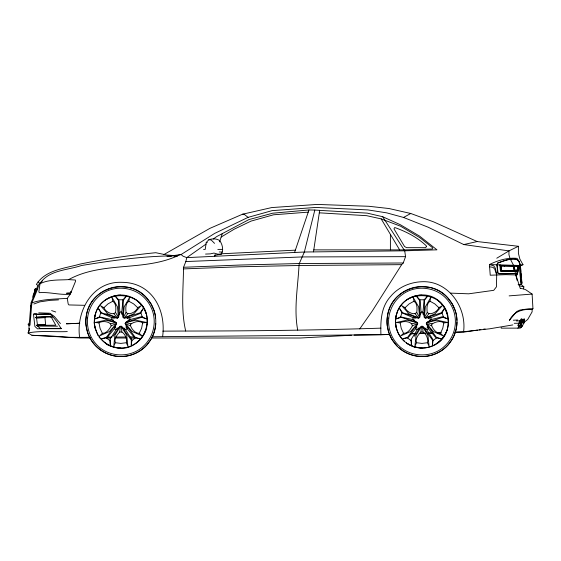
<?xml version="1.0" encoding="UTF-8"?>
<svg xmlns="http://www.w3.org/2000/svg" width="561" height="561" viewBox="0 0 561 561"><rect width="100%" height="100%" fill="white"/><g stroke="black" fill="none" stroke-linecap="round" stroke-linejoin="round"><path stroke-width="0.84" d="M163.826 254.603L209.954 228.334L242.492 214.232L271.685 207.577L317.245 204.428L368.731 206.266L388.983 208.531L410.743 213.482L433.758 221.911L477.187 241.56L518.392 246.279L518.392 253.306L519.886 259.119L522.999 264.708L520.285 265.402L516.884 274.953L505.706 274.659L490.237 275.22L489.43 264.547C497.859 260.36 507.579 257.436 517.053 258.369L518.364 260.262L520.285 265.402M152.129 336.747L380.933 334.749C380.435 321.488 380.982 306.93 390.491 296.594C398.1 287.281 410.049 282.155 421.935 281.727C448.113 280.388 466.843 307.253 463.589 331.747L454.894 332.063M520.152 270.009L520.061 275.192L521.211 284.434L523.876 286.86L523.462 288.894L525.741 289.757L532.109 294.069L532.95 308.732L532.109 309.581L532.109 311.86L527.719 319.468L523.644 322.722M519.956 265.486L516.814 273.614L499.052 273.852L497.74 273.165L496.892 264.876L497.6 262.962C503.701 261.026 519.781 253.523 519.956 265.486L489.43 264.547L493.736 265.844L495.426 268.284L496.702 274.834L496.436 286.853L493.736 290.325L468.666 293.817L450.532 293.123M206.062 244.07L186.771 257.632L185.845 261.545L183.552 267.281L183.496 268.908C183.265 289.574 180.901 310.703 185.698 331.039C250.788 331.025 315.892 330.233 380.954 328.15M162.613 336.656C166.344 309.49 151.638 282.281 121.681 282.323C92.523 281.11 75.875 311.25 79.627 337.392L90.104 337.301M147.045 324.314C150.488 288.102 94.809 285.184 94.43 321.551C92.586 323.914 102.186 344.791 95.573 329.749C93.582 323.564 93.946 316.685 96.597 310.752C102.067 297.667 118.827 291.257 131.639 297.344C163.363 311.565 141.779 359.924 110.005 345.793C106.976 346.537 92.004 329.293 103.168 341.186C107.985 345.478 114.367 347.932 120.818 347.939C134.065 348.339 145.86 337 147.199 324.363M448.218 324.314C451.668 288.102 395.989 285.184 395.603 321.551C395.624 328.949 398.85 336.235 404.341 341.186C400.147 337.876 397.223 332.421 396.031 327.056C392.784 313.248 402.56 298.221 416.507 295.605C450.539 288.494 461.486 340.247 427.489 347.532C420.217 349.068 412.377 347.385 406.374 343.016C410.855 345.842 416.416 348.051 421.991 347.939C435.238 348.339 447.033 337 448.372 324.363M128.813 301.215L129.612 297.449L124.149 306.881L123.168 317.519L126.071 312.477C125.587 308.915 125.313 303.368 128.813 301.215L133.644 303.901L137.711 307.68C136.681 311.439 128.883 315.927 126.071 312.477M429.985 301.215L430.785 297.449L425.322 306.881L424.34 317.519L427.251 312.477C426.76 308.915 426.486 303.368 429.985 301.215L434.817 303.901L438.884 307.68C437.853 311.439 430.056 315.927 427.251 312.477M38.078 281.853L39.466 282.905L37.517 289.245L31.865 302.856L30.042 324.581L29.796 325.653L29.011 325.682L28.162 324.181L28.955 324.153L29.431 321.705L31.023 302.856L36.675 289.027L37.748 285.261L36.367 284.427C45.511 269.729 65.083 268.403 80.146 264.063C105.124 258.944 130.397 255.199 155.776 252.709L166.589 254.975L177.507 255.872C143.343 271.503 102.13 261.188 68.61 279.623C58.751 280.22 47.86 279.259 39.046 284.266M119.731 332.007C124.023 330.864 127.712 339.089 126.323 342.722L120.818 343.402L115.321 342.722C113.764 338.928 117.235 334.601 119.731 332.007L120.356 326.214L115.804 330.156L110.222 339.005L109.753 340.457L110.349 344.98L110.335 340.064M420.904 332.007C425.196 330.864 428.885 339.089 427.496 342.722L421.991 343.402L416.493 342.722C414.937 338.928 418.408 334.601 420.904 332.007L421.535 326.214L416.984 330.156L411.395 339.005L410.925 340.457L411.522 344.98L411.508 340.064M120.797 348.108C115.524 347.918 109.507 346.291 105.314 342.911M421.97 348.108L413.773 346.796L406.374 343.016M214.351 255.332L221.237 254.147C223.902 249.975 222.394 244.259 219.653 240.508C216.546 238.474 212.247 238.474 208.839 239.743L206.245 242.464L205.221 249.4L203.58 249.4M313.494 251.854L319.665 210.368L367.217 213.131L382.658 216.714L400.288 224.695L419.635 236.146L436.963 249.834L404.712 250.802L304.35 252.015L186.771 257.632L183.061 256.202L181.077 254.54L176.806 255.641M142.641 322.87L141.589 328.318L139.24 333.332C134.963 333.472 131.029 328.529 130.292 324.644C133.174 321.923 139.261 320.247 142.641 322.87L146.47 322.477L135.818 320.198L125.398 322.547L131.085 323.753M443.821 322.87L442.762 328.318L440.413 333.332C436.135 333.472 432.201 328.529 431.465 324.644C434.347 321.923 440.434 320.247 443.821 322.87L447.65 322.477L436.991 320.198L426.57 322.547L432.258 323.753M174.022 256.125L177.507 255.872C145.229 255.739 113.266 260.318 81.485 265.514C67.608 270.262 49.045 269.911 40.041 283.417L38.877 291.762L39.242 292.674C49.782 291.811 59.81 295.317 70.286 294.125L75.623 281.089L75.426 280.03L68.61 279.623M518.659 325.345L518.708 327.259L519.402 326.747M521.12 325.345L521.176 327.259L522.789 325.345M524.24 320.983L524.184 318.704L522.221 320.899L520.257 325.696M126.323 342.722L127.88 346.249L126.751 335.415L121.309 326.214L125.832 330.163L131.421 338.998L131.891 340.457L131.281 344.98L131.302 340.064L121.309 326.214L121.912 332.007M427.496 342.722L429.06 346.249L427.931 335.415L422.482 326.214L427.012 330.163L432.594 338.998L433.064 340.457L432.454 344.98L432.475 340.064L422.482 326.214L423.085 332.007M111.232 325.829C110.987 321.39 102.025 320.429 98.995 322.877L100.047 328.311L102.397 333.332C106.492 333.662 109.528 328.998 111.232 325.829L116.555 323.466L114.199 328.984L107.509 337.028L106.267 337.932L101.779 338.753L106.471 337.259L116.555 323.466L109.486 331.488L99.521 335.913L102.397 333.332M412.405 325.829C412.16 321.39 403.205 320.429 400.168 322.877L401.22 328.311L403.569 333.332C407.665 333.662 410.701 328.998 412.405 325.829L417.728 323.466L415.371 328.984L408.688 337.028L407.447 337.932L402.952 338.753L407.644 337.259L417.728 323.466L410.659 331.488L400.701 335.913L403.569 333.332M115.566 312.477C116.057 308.915 116.33 303.361 112.831 301.215L107.978 303.901L103.925 307.68C104.963 311.439 112.747 315.927 115.566 312.477L118.469 317.533L119.823 311.664L119.142 301.222L118.673 299.77L115.524 296.467L118.427 300.437L118.469 317.533L117.48 306.881L112.018 297.449L112.831 301.215M416.739 312.477C417.23 308.915 417.503 303.361 414.004 301.215L409.151 303.901L405.098 307.68C406.136 311.439 413.927 315.927 416.739 312.477L419.649 317.533L421.002 311.664L420.315 301.222L419.845 299.77L416.697 296.467L419.6 300.437L419.649 317.533L418.653 306.881L413.198 297.449L414.004 301.215M117.747 328.613L117.831 328.255L116.99 328.185M418.92 328.613L419.004 328.255L418.162 328.185M128.483 320.815L125.398 322.547L141.645 317.309L146.323 318.844L142.214 316.874L140.685 316.874L130.545 319.454L128.483 320.815L128.118 320.787L128.308 319.959M429.656 320.815L426.57 322.547L442.818 317.309L447.496 318.844L443.386 316.874L441.858 316.874L431.718 319.454L429.656 320.815L429.291 320.787L429.481 319.959M516.884 274.953L517.424 272.632M34.579 291.348L35.048 289.609M34.964 289.96L35.378 288.396M79.627 337.392L68.512 337.308L52.418 336.067L31.956 335.289L28.05 332.961L29.607 328.767L29.011 328.641M35.631 289.714L34.284 294.841M120.818 295.156C115.398 294.946 109.598 297.134 105.237 300.079M421.991 295.156C416.571 294.946 410.778 297.134 406.416 300.079M319.665 210.368L314.833 210.052L304.35 252.015L299.294 263.53L299.02 265.5C297.905 286.959 293.705 308.69 297.688 330.078M33.569 297.582L33.87 296.418M33.127 296.874L32.987 297.414L33.401 295.85M34.172 292.877L33.751 294.476L34.586 291.327M110.559 323.753L116.26 322.561L99.991 317.309L95.314 318.844L99.43 316.874L100.763 312.793L98.589 308.774L101.464 312.765L117.698 318.094L113.806 313.767M411.732 323.753L417.433 322.561L401.164 317.309L396.487 318.844L400.61 316.874L401.935 312.793L399.762 308.774L402.637 312.765L418.878 318.094L414.979 313.767M519.619 266.223L520.517 266.685L520.727 271.538M115.075 326.67L115.391 326.481L114.64 328.935L115.699 329.707L117.831 328.255M416.248 326.67L416.564 326.481L415.813 328.935L416.879 329.707L419.004 328.255M122.971 299.77L121.814 311.664L123.168 317.519L123.21 300.437L126.113 296.467L122.971 299.77L118.673 299.77M424.144 299.77L422.987 311.664L424.34 317.519L424.382 300.437L427.286 296.467L424.144 299.77L419.845 299.77M214.639 256.398L215.179 254.806M219.526 241.896L222.317 233.614M294.623 252.345L308.971 209.961L314.833 210.052M517.789 325.696L519.759 320.899L520.889 319.251L521.716 318.704L522.039 319.342M521.239 323.431L521.842 319.609L519.311 323.431L518.476 325.59L518.532 327.666L520.327 325.345M523.701 323.431L524.304 319.609L521.779 323.431L520.938 325.59L520.994 327.666L523.82 323.395L524.542 321.278L524.486 319.202L521.66 323.473M520.994 323.255L521.779 320.983M119.318 314.391L120.159 311.958L121.464 311.958L122.333 314.398L122.48 314.055M420.491 314.391L421.332 311.958L422.643 311.958L423.506 314.398L423.653 314.055M359.727 328.935L372.238 311.067L401.655 264.652L403.24 262.99L405.547 256.658L404.712 250.802L382.658 216.714M125.937 327.259L126.26 326.481L126.576 326.67L127.445 328.991L134.128 337.028L135.369 337.932L139.857 338.753L135.166 337.259L125.11 323.452L130.404 325.829M427.11 327.259L427.44 326.481L427.755 326.67L428.618 328.991L435.301 337.028L436.542 337.932L441.03 338.753L436.346 337.259L426.283 323.452L431.584 325.829M519.22 265.549L516.688 271.37L501.169 271.335L500.139 264.953M519.304 265.556L516.695 271.489L501.078 271.51L500.433 271.026L499.858 264.953M519.886 325.618L520.622 324.041M519.198 323.473L522.018 319.202L522.074 321.278L520.335 325.534M137.711 307.68L141.042 305.745L133.756 313.851L123.939 318.08L129.928 317.561L139.647 313.683L140.888 312.786L143.048 308.774L140.173 312.765L123.939 318.08L127.838 313.767M438.884 307.68L442.215 305.745L434.929 313.851L425.119 318.08L431.1 317.561L440.827 313.683L442.061 312.786L444.221 308.774L441.346 312.765L425.119 318.08L429.011 313.767M71.296 291.923L70.448 293.445L66.612 293.705M70.931 291.376L70.132 292.814L66.661 293.052M519.5 326.214L517.859 328.136M522.347 325.618L520.32 328.136L501.19 328.15L501.19 327.519M115.321 342.722L113.75 346.249L114.879 335.415L120.356 326.214L113.02 336.27M416.493 342.722L414.923 346.249L416.052 335.415L421.535 326.214L414.193 336.27M84.459 305.31L68.905 304.939L68.183 303.936L67.285 298.361L70.286 294.125M40.041 283.417L42.271 281.04M61.465 328.339L40.266 328.48L36.703 325.331L37.405 324.581L45.602 324.517M136.442 300.121C140.594 303.333 144.486 308.22 145.909 313.41M437.615 300.121C441.766 303.333 445.665 308.22 447.089 313.41M127.824 318.466L127.179 317.919L127.459 317.673M428.997 318.466L428.352 317.919L428.632 317.673M128.118 320.787L130.138 319.216L129.731 317.968L127.179 317.919M429.291 320.787L431.311 319.216L430.904 317.968L428.352 317.919M135.369 337.932L131.891 340.457M436.542 337.932L433.064 340.457M520.517 266.685L521.961 283.228L521.155 283.838L519.759 267.906M477.187 241.56L463.765 244.561L428.113 227.198L403.541 217.451L386.767 212.871L367.932 209.912L315.808 207.451L272.127 210.627L248.081 217.366L214.625 233.425L181.077 254.54L173.412 255.599M518.392 246.279L508.981 250.893L496.766 258.214M213.208 239.042L216.777 236.532L248.923 219.589L272.653 213.208L308.971 209.961M44.95 317.624L36.549 318.178L35.659 317.624L36.458 317.07L43.295 316.418L50.778 316.418L52.699 317.274M221.16 237.051L234.26 229.161L251.033 221.104L273.544 214.793L308.234 212.142M403.541 217.451L410.743 213.482M33.87 303.992L39.782 301.881L49.943 300.38L58.533 299.876M522.999 264.708L519.865 265.69M31.865 302.856C43.239 298.957 55.42 299.16 67.285 298.361M28.092 332.961C40.68 330.443 54.361 332.182 67.285 331.579M95.573 329.749C94.087 324.644 93.841 318.515 95.7 313.403M396.746 329.749C395.26 324.644 395.021 318.515 396.879 313.403M477.446 330.099L463.786 332.112L455.048 332.393M479.15 329.847L480.861 329.595M483.421 329.216L485.125 328.963M509.136 295.878L532.109 294.069M463.589 331.747L489.458 328.83L512.81 324.924M121.611 356.466C128.7 356.354 135.65 354.047 141.393 349.896A35.511 35.511 0 0 0 149.128 342.161C156.414 332.266 157.837 318.55 152.816 307.351A35.715 35.715 0 0 0 146.856 298.164C129.465 276.868 91.029 287.12 86.604 314.265A35.82 35.82 0 0 0 86.015 325.198L87.544 332.35L88.848 335.78A35.694 35.694 0 0 0 94.802 344.952C102.965 354.11 116.085 358.43 128.083 355.807A35.168 35.168 0 0 0 146.828 345.008L151.126 339.089A34.887 34.887 0 0 0 155.776 323.627M422.784 356.466C429.873 356.354 436.823 354.047 442.566 349.896A35.511 35.511 0 0 0 450.308 342.161C457.587 332.266 459.01 318.55 453.989 307.351A35.715 35.715 0 0 0 448.029 298.164C430.645 276.868 392.202 287.12 387.777 314.265A35.82 35.82 0 0 0 387.195 325.198L388.724 332.35L390.021 335.78A35.694 35.694 0 0 0 395.975 344.952C404.137 354.11 417.265 358.43 429.256 355.807A35.168 35.168 0 0 0 448.001 345.008L452.299 339.089A34.887 34.887 0 0 0 457.005 321.993M99.43 316.874L111.092 319.454L113.175 320.815L113.35 319.959M400.61 316.874L412.272 319.454L414.348 320.815L414.523 319.959M123.904 328.613L124.661 328.185M425.077 328.613L425.841 328.185M35.659 317.624L49.999 317.021L51.647 317.778L55.763 325.191L36.703 325.331M517.817 320.022L513.35 320.212M167.045 256.629L171.4 256.314M351.502 335.219L300.366 338.01L151.575 338.01M354.103 335.078L389.481 334.51M221.153 253.782L295.359 250.164M185.845 261.545L302.19 256.931L405.547 256.658M183.552 267.281L240.353 265.023L299.294 263.53L403.24 262.99M183.496 268.908L240.297 266.763L299.02 265.5L401.655 264.652M380.933 334.749L389.636 334.433M410.519 333.676L415.736 333.486M419.214 333.36L425.308 333.136M427.917 333.045L432.272 332.883M436.619 332.729L440.967 332.568M411.332 333.809L414.831 333.69M419.2 333.55L425.322 333.353M428.821 333.241L433.19 333.101M437.559 332.961L441.058 332.848M217.822 249.4L222.675 249.386M516.379 320.934L519.759 320.899M514.262 323.297L518.623 323.255M106.702 337.154L111.948 337.105M115.44 337.077L125.923 336.986M130.292 336.944L134.661 336.909M521.211 284.434L518.098 284.483L520.622 286.131L523.876 286.86M162.816 331.144L185.698 331.039M242.492 214.232L244.105 214.232L248.081 217.366M206.245 242.464L207.339 242.464M313.788 249.876L405.659 249.876L432.405 248.993L432.804 247.927L419.747 237.612L400.54 226.195L381.178 218.888L366.677 215.683L319.3 212.822M205.55 254.077L210.298 253.874L213.937 253.074L217.752 254.147L221.237 254.147M37.321 289.111L35.062 289.111L35.062 290.612M34.712 295.163L33.099 295.163L33.099 296.664M532.109 309.581C522.789 308.648 513.694 311.565 509.402 320.387L516.681 311.537L519.998 310.023L529.156 308.732L532.95 308.732M38.772 312.828L49.908 313.248L54.333 316.46L60.427 323.592M34.004 313.894L36.528 313.894M50.539 314.279L36.255 314.483L36.458 317.07M28.162 324.181L29.733 324.181M57.488 326.193L37.685 326.081M90.307 338.01L80.679 338.01L31.956 335.289M106.934 338.01L110.44 338.01M115.685 338.01L126.19 338.01M130.566 338.01L134.942 338.01M219.246 251.952L222.331 252.057M405.098 307.68L401.767 305.745L409.053 313.851L418.878 318.094L412.889 317.561L401.935 312.793M103.925 307.68L100.594 305.745L107.88 313.851L117.698 318.094L111.716 317.561L100.763 312.793M520.594 288.431L523.462 288.894M208.839 239.743L211.16 239.947L214.54 243.369M421.171 356.459C413.085 356.172 404.923 353.29 398.997 347.687M119.998 356.459C105.454 356.305 92.025 346.13 87.551 332.35A34.859 34.859 0 0 1 90.531 304.055A34.691 34.691 0 0 1 106.611 289.567A35.027 35.027 0 0 1 120.846 286.566L128.125 287.323A34.908 34.908 0 0 1 146.842 298.172L151.147 304.083L154.114 310.766A34.887 34.887 0 0 1 155.642 317.926M463.765 244.561L508.981 250.893L508.932 254.603L509.935 258.326L513.567 265.339L517.116 280.388M489.529 266.763L493.112 267.415L494.76 269.175L496.702 274.834M400.168 322.877L396.325 322.477L406.991 320.198L417.433 322.561L414.348 320.815M98.995 322.877L95.153 322.477L105.819 320.198L116.26 322.561L113.175 320.815M51.605 310.584L55.749 312M407.139 313.865L408.794 314.497M105.966 313.865L107.621 314.497M447.222 329.791C445.427 334.756 442.026 339.952 437.503 342.911M146.049 329.791C144.254 334.756 140.853 339.952 136.323 342.911M422.784 313.957L423.506 314.398M121.611 313.957L122.333 314.398M425 328.255L427.096 329.7L428.155 328.928L427.44 326.481M123.827 328.255L125.923 329.7L126.982 328.928L126.26 326.481M410.925 340.457L407.447 337.932M109.753 340.457L106.267 337.932M414.712 320.78L412.665 319.216L413.064 317.968L415.645 317.919L415.371 317.673M113.539 320.78L111.492 319.216L111.891 317.968L114.465 317.919L114.199 317.673M404.215 341.277L406.487 342.911M397.188 346.06L391.69 339.04L388.724 332.35A34.859 34.859 0 0 1 391.711 304.055A34.691 34.691 0 0 1 407.784 289.567A35.027 35.027 0 0 1 422.019 286.566L429.298 287.323A34.908 34.908 0 0 1 448.022 298.172L452.32 304.083L455.287 310.766A34.887 34.887 0 0 1 456.991 320.359M440.413 333.332L443.288 335.913L433.33 331.488L426.283 323.452L427.755 326.67M139.24 333.332L142.115 335.913L132.151 331.488L125.11 323.452L126.576 326.67M97.831 334.819L99.479 337.077M381.178 218.888L399.621 249.876M521.961 283.228L521.478 280.135M416.564 326.481L416.893 327.259M115.391 326.481L115.72 327.259M520.271 288.431L515.741 274.645M442.061 312.786L443.386 316.874M140.888 312.786L142.214 316.874M37.405 324.581L36.549 318.178M44.922 317.021L45.672 325.366M520.874 273.256L521.253 277.555M390.4 234.386L390.4 249.876M30.883 305.465L30.883 306.965M30.532 308.823L30.532 310.324M29.011 325.682L29.011 331.193M87.572 318.052C86.983 323.865 87.937 329.791 90.272 335.148A33.513 33.513 0 0 0 95.959 343.914C107.607 357.483 130.159 358.668 143.181 346.425A33.141 33.141 0 0 0 149.759 338.297C155.053 329.188 155.678 317.603 151.365 307.989A33.513 33.513 0 0 0 145.678 299.216C134.808 286.657 114.451 284.518 101.183 294.497A34.537 34.537 0 0 0 93.785 301.902C90.377 306.65 88.217 312.246 87.572 318.052M388.745 318.052C388.156 323.865 389.11 329.791 391.445 335.148A33.513 33.513 0 0 0 397.139 343.914C408.78 357.483 431.332 358.668 444.361 346.425A33.141 33.141 0 0 0 450.932 338.297C456.226 329.188 456.857 317.603 452.538 307.989A33.513 33.513 0 0 0 446.851 299.216C435.981 286.657 415.624 284.518 402.363 294.497A34.537 34.537 0 0 0 394.958 301.902C391.55 306.65 389.397 312.246 388.745 318.052M519.921 265.493L516.8 273.424L499.017 273.544L498.014 272.955L497.081 264.89L497.635 263.193C503.105 261.174 520.587 253.803 519.921 265.493M426.409 246.328L425.736 247.667L406.613 247.667L404.558 246.552L393.969 228.846L394.713 227.514C406.094 231.539 417.237 237.289 426.108 245.62L426.409 246.328M517.971 267.394L516.667 270.879L515.145 270.816L514.044 266.075L518.476 266.209L517.971 267.394M518.02 267.457L516.674 271.033L515.131 271.033L513.932 265.9L518.595 266.089L518.02 267.457M79.718 323.262L66.436 323.795L79.718 323.262M40.062 328.711L37.482 328.837L34.894 326.432L33.471 314.111L47.748 313.901L50.721 314.742L52.566 316.215L57.089 322.035L61.198 328.697L40.062 328.711M504.62 266.04L500.994 266.047L501.583 270.549L514.234 270.57L513.252 266.216L504.62 266.04M504.073 265.802L500.777 265.837L501.478 270.739L514.416 270.739L513.336 265.977L504.073 265.802"/></g></svg>
